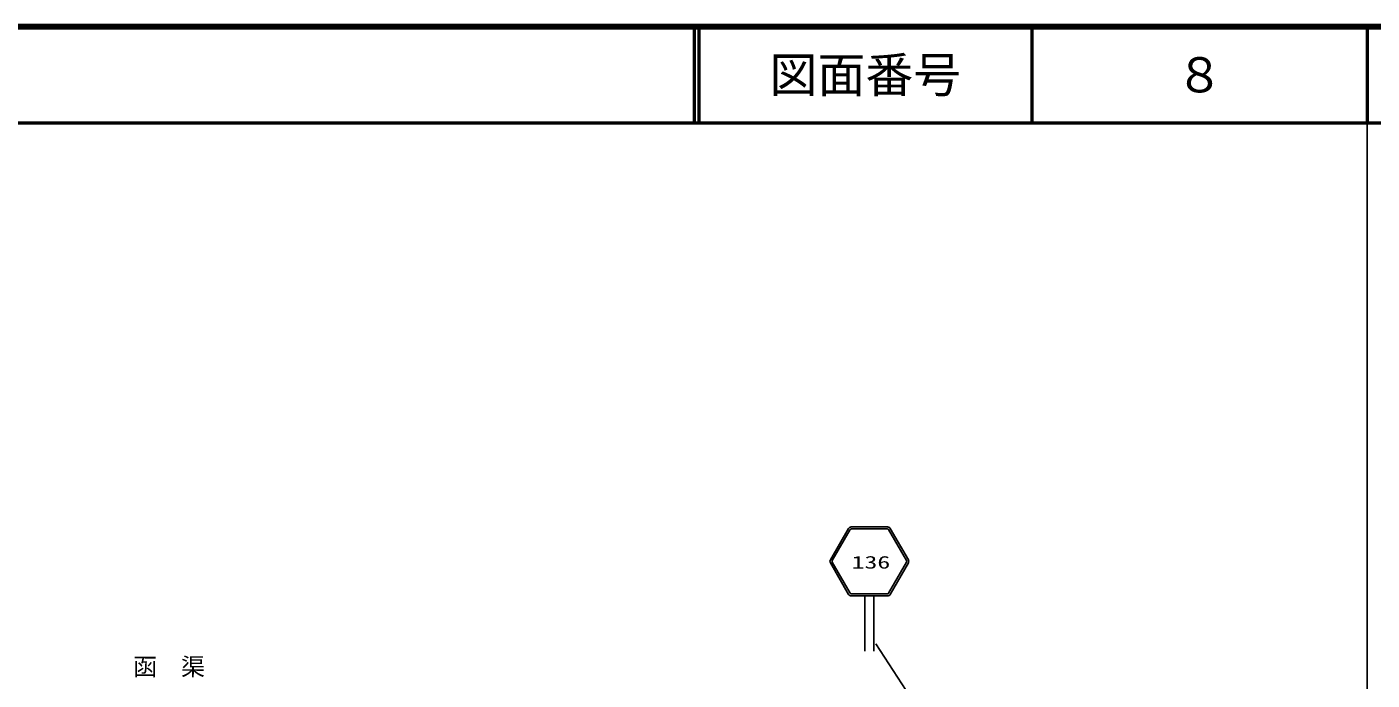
# Model space of a CAD drawing. Units: millimetres, scale not verified. Extents: x 40000 to 680000, y 20000 to 380000.
# Drawn here: x 439136 to 579500, y 311839 to 380000 of the extents above; entities that cross this region are included whole.
import ezdxf
from ezdxf.enums import TextEntityAlignment as Align

# ---------------------------------------------------------------- set-up
doc = ezdxf.new("R2010")
doc.units = ezdxf.units.MM
doc.header["$LTSCALE"] = 1000
for name, color, linetype, lineweight in [('M-BGD-HTXT', 7, 'Continuous', 13), ('M-STR-STRC', 7, 'Continuous', 25), ('M-TTL', 2, 'Continuous', 140), ('M-TTL-BAND', 7, 'Continuous', 25), ('M-TTL-LINE', 7, 'Continuous', 50)]:
    doc.layers.add(name, color=color, linetype=linetype, lineweight=lineweight)
doc.layers.add('M-TTL-TXT', color=7, linetype='Continuous')
doc.styles.add('ＭＳ ゴシック', font='')
doc.styles.get('ＭＳ ゴシック').set_extended_font_data('MS Gothic')

msp = doc.modelspace()

# ---------------------------------------------------------------- linework, layer by layer
at = {"layer": 'M-STR-STRC'}
for p, q in [((522975, 324385), (524871, 327665)), ((523169, 324305), (525038, 327537)), ((525149, 327825), (528936, 327825)), ((525176, 327617), (528909, 327617)), ((529047, 327537), (530916, 324305)), ((529213, 327665), (531110, 324385)), ((522975, 324065), (524871, 320785)), ((523169, 324145), (525038, 320913)), ((530916, 324145), (529047, 320913)), ((531110, 324065), (529213, 320785)), ((525149, 320625), (528936, 320625)), ((528909, 320833), (525176, 320833)), ((526562, 314847), (526562, 320625)), ((527522, 320625), (527522, 314847)), ((527703, 315618), (541174, 295001))]:
    msp.add_line(p, q, dxfattribs=at)
for centre, radius, start, end in [((525148, 327505), 320, 90, 149.96344), ((525176, 327457), 160, 90, 149.96344), ((528908, 327457), 160, 30.03662, 90), ((528936, 327505), 320, 30.03662, 90), ((523252, 324225), 320, 149.96344, 210.03693), ((523307, 324225), 160, 149.96344, 210.03693), ((530777, 324225), 160, 329.96338, 30.03674), ((530832, 324225), 320, 329.96338, 30.03674), ((525148, 320945), 320, 210.03693, 270.00006), ((525176, 320993), 160, 210.03693, 270.00006), ((528908, 320993), 160, 270.00006, 329.96338), ((528936, 320945), 320, 270.00006, 329.96338)]:
    msp.add_arc(centre, radius, start, end, dxfattribs=at)
at = {"layer": 'M-TTL'}
msp.add_line((680000, 380000), (40000, 380000), dxfattribs=at)
at = {"layer": 'M-TTL-BAND'}
msp.add_line((579000, 20000), (579000, 370000), dxfattribs=at)
at = {"layer": 'M-TTL-LINE'}
for p, q in [((508747, 380000), (508747, 370000)), ((509247, 380000), (509247, 370000)), ((543997, 380000), (543997, 370000)), ((579000, 380000), (579000, 370000)), ((40000, 370000), (680000, 370000))]:
    msp.add_line(p, q, dxfattribs=at)

# ---------------------------------------------------------------- texts
at = {"layer": 'M-BGD-HTXT', "style": 'ＭＳ ゴシック'}
msp.add_text('函\u3000渠', height=1833, rotation=359.9, dxfattribs=at).set_placement((450213, 311775), align=Align.BOTTOM_LEFT)
at = {"layer": 'M-STR-STRC', "style": 'ＭＳ ゴシック', "width": 1.5}
msp.add_text('136', height=1320, rotation=359.9, dxfattribs=at).set_placement((525179, 323083), align=Align.BOTTOM_LEFT)
at = {"layer": 'M-TTL-TXT', "style": 'ＭＳ ゴシック'}
for s, p in [('図面番号', (526622, 375000)), ('８', (561497, 375000))]:
    msp.add_text(s, height=3666, dxfattribs=at).set_placement(p, align=Align.MIDDLE_CENTER)

doc.saveas('drawing.dxf')
